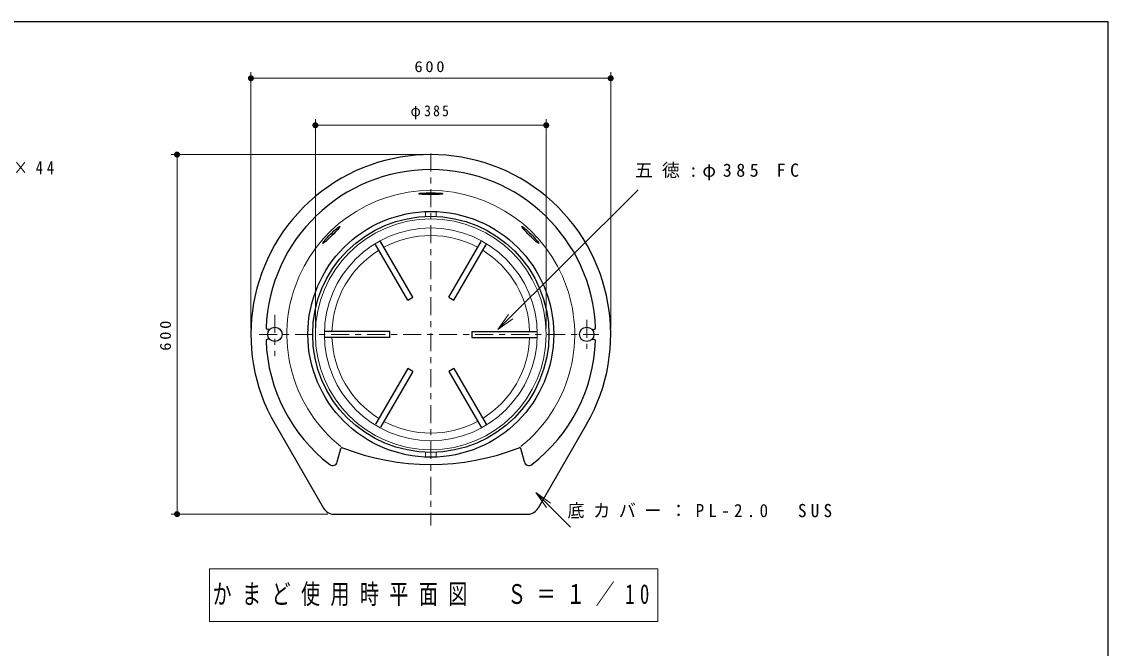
# Model space of a CAD drawing. Units: millimetres on the paper, scale 1:10. Extents: x -365 to 0, y 0 to 257.
# Drawn here: x -181.2 to 0, y 152.4 to 257 of the extents above; entities that cross this region are included whole.
import ezdxf

# ---------------------------------------------------------------- set-up
doc = ezdxf.new("R2010")
doc.units = ezdxf.units.MM
doc.linetypes.add('USER2', pattern=[6, 3, -1, 1, -1])
doc.layers.add('1_10', color=7, linetype='Continuous', lineweight=25)
doc.layers.add('NAKAMURA図枠', color=7, linetype='Continuous', lineweight=13)
doc.styles.add('ＭＳ ゴシック', font='')
doc.styles.get('ＭＳ ゴシック').set_extended_font_data('MS Gothic')

# ---------------------------------------------------------------- blocks, each defined once
blk = doc.blocks.new('filled_dot')
at = {"color": 0, "linetype": 'Continuous', "lineweight": -2, "const_width": 1.25}
blk.add_lwpolyline([(-0.625, 0, 1), (0.625, 0, 1)], format="xyb", close=True, dxfattribs=at)
blk = doc.blocks.new('open_arrow')
at = {"color": 0, "linetype": 'Continuous', "lineweight": -2}
blk.add_lwpolyline([(7.5, 1.25), (0, 0), (7.5, -1.25)], dxfattribs=at)

msp = doc.modelspace()

# ---------------------------------------------------------------- linework, layer by layer
at = {"layer": '1_10', "lineweight": 13}
for p, q in [((-142.973, 205.832), (-142.973, 248.562)), ((-82.973, 205.832), (-82.973, 248.562)), ((-142.973, 247.562), (-82.973, 247.562)), ((-132.223, 205.832), (-132.223, 240.725)), ((-132.223, 239.725), (-93.723, 239.725)), ((-93.723, 205.832), (-93.723, 240.725)), ((-113.973, 234.832), (-156.293, 234.832)), ((-155.293, 174.832), (-155.293, 234.832)), ((-101.781, 205.661), (-78.408, 228.933)), ((-113.873, 224.511), (-113.873, 225.312)), ((-112.073, 224.511), (-112.073, 225.312)), ((-113.873, 185.153), (-113.873, 184.352)), ((-112.073, 185.153), (-112.073, 184.352)), ((-95.47, 178.43), (-89.693, 172.653)), ((-130.138, 174.832), (-156.293, 174.832)), ((-149.906, 165.709), (-149.906, 156.909)), ((-75.106, 165.709), (-149.906, 165.709)), ((-75.106, 156.909), (-75.106, 165.709)), ((-149.906, 156.909), (-75.106, 156.909))]:
    msp.add_line(p, q, dxfattribs=at)
at = {"layer": '1_10', "linetype": 'USER2', "lineweight": 13}
for p, q in [((-112.973, 235.03), (-112.973, 172.92)), ((-138.973, 208.075), (-138.973, 201.198)), ((-86.973, 207.26), (-86.973, 202.419)), ((-141.585, 204.832), (-84.981, 204.832))]:
    msp.add_line(p, q, dxfattribs=at)
at = {"layer": '1_10', "color": 3}
for p, q in [((-116.831, 210.514), (-122.21, 219.832)), ((-115.965, 211.014), (-121.344, 220.332)), ((-109.981, 211.014), (-104.601, 220.332)), ((-109.115, 210.514), (-103.735, 219.832)), ((-116.831, 210.514), (-115.965, 211.014)), ((-109.981, 211.014), (-109.115, 210.514)), ((-139.84, 205.661), (-140.269, 205.698)), ((-119.823, 205.332), (-130.582, 205.332)), ((-119.823, 204.332), (-119.823, 205.332)), ((-106.123, 205.332), (-106.123, 204.332)), ((-106.123, 205.332), (-95.364, 205.332)), ((-86.105, 205.661), (-85.676, 205.698)), ((-139.84, 204.003), (-140.269, 203.966)), ((-119.823, 204.332), (-130.582, 204.332)), ((-106.123, 204.332), (-95.364, 204.332)), ((-86.105, 204.003), (-85.676, 203.966)), ((-116.831, 199.15), (-122.21, 189.832)), ((-115.965, 198.65), (-121.344, 189.332)), ((-115.965, 198.65), (-116.831, 199.15)), ((-109.115, 199.15), (-109.981, 198.65)), ((-109.981, 198.65), (-104.601, 189.332)), ((-109.115, 199.15), (-103.735, 189.832)), ((-138.953, 189.832), (-130.87, 175.832)), ((-86.992, 189.832), (-95.075, 175.832)), ((-128.574, 183.535), (-127.972, 185.783)), ((-97.371, 183.535), (-97.973, 185.783)), ((-129.138, 174.832), (-96.807, 174.832))]:
    msp.add_line(p, q, dxfattribs=at)
for centre, radius in [((-112.973, 204.832), 20.5), ((-112.973, 204.832), 19.7), ((-138.973, 204.832), 1.2), ((-86.973, 204.832), 1.2)]:
    msp.add_circle(centre, radius, dxfattribs=at)
at = {"layer": '1_10', "lineweight": 13}
for radius in [19.25, 17.75]:
    msp.add_circle((-112.973, 204.832), radius, dxfattribs=at)
at = {"layer": '1_10', "color": 3}
for centre, radius, start, end in [((-112.973, 204.832), 30, 330, 210), ((-112.973, 204.832), 27.5, 2.23687, 177.76313), ((-140.252, 205.898), 0.2, 177.76313, 265), ((-85.693, 205.898), 0.2, 275, 2.23687), ((-140.252, 203.766), 0.2, 95, 182.23688), ((-112.973, 204.832), 27.5, 182.23687, 232.17394), ((-112.973, 204.832), 27.5, 307.82607, 357.76313), ((-85.693, 203.766), 0.2, 357.76312, 85), ((-127.779, 185.731), 0.2, 68.49173, 164.99999), ((-112.973, 223.303), 40.184, 248.49173, 291.50827), ((-98.167, 185.731), 0.2, 15, 111.50827), ((-129.347, 183.742), 0.8, 232.17394, 345), ((-96.598, 183.742), 0.8, 195.00001, 307.82607), ((-129.138, 176.832), 2, 210, 270), ((-96.807, 176.832), 2, 270, 330)]:
    msp.add_arc(centre, radius, start, end, dxfattribs=at)
at = {"layer": '1_10', "lineweight": 13}
for radius, start, end in [(24, 308.68219, 231.31782), (16.49, 61.73755, 118.26244), (16.49, 121.73756, 178.26245), (16.49, 1.73756, 58.26244), (16.49, 181.73755, 238.26244), (16.49, 301.73756, 358.26244), (16.49, 241.73756, 298.26245)]:
    msp.add_arc((-112.973, 204.832), radius, start, end, dxfattribs=at)
at = {"layer": '1_10', "color": 3}
for centre, major_axis, ratio in [((-112.973, 228.302), (-2, 0), 0.079674), ((-129.568, 221.428), (-1.414, -1.414), 0.079666), ((-96.377, 221.428), (-1.414, 1.414), 0.079668)]:
    msp.add_ellipse(centre, major_axis=major_axis, ratio=ratio, dxfattribs=at)
at = {"layer": 'NAKAMURA図枠', "color": 20, "lineweight": 25}
for p, q in [((0, 257), (-365, 257)), ((0, 0), (0, 257))]:
    msp.add_line(p, q, dxfattribs=at)

# ---------------------------------------------------------------- block references
at = {"layer": '1_10', "lineweight": 13, "xscale": 0.4, "yscale": 0.4}
for p in [(-142.973, 247.562), (-132.223, 239.725)]:
    msp.add_blockref('filled_dot', p, dxfattribs=at)
for name, p, rotation in [('filled_dot', (-82.973, 247.562), 180), ('filled_dot', (-93.723, 239.725), 180), ('filled_dot', (-155.293, 234.832), 270), ('open_arrow', (-101.781, 205.661), 44.9), ('open_arrow', (-95.47, 178.43), 315), ('filled_dot', (-155.293, 174.832), 90)]:
    msp.add_blockref(name, p, dxfattribs=dict(at, rotation=rotation))

# ---------------------------------------------------------------- texts
at = {"layer": '1_10', "style": 'ＭＳ ゴシック'}
for s, insert, char_height, attachment_point in [('\\T1.33;\\W1.1;600', (-112.973, 248.562), 1.833, 8), ('\\T1.33;\\W0.9;φ385', (-112.973, 240.725), 1.833, 8), ('\\T1.55;\\W0.8;座板：ヒノキ\u300094×44', (-212.31, 232.532), 2.199, 4), ('\\T1.5;五徳:φ385\\~FC', (-78.936, 231.933), 2.199, 4), ('\\T1.5;\\W0.95;底カバー：PL-2.0\u3000SUS', (-90.181, 175.303), 2.199, 4), ('\\T1.56;\\W0.7;かまど使用時平面図\u3000Ｓ＝１／10', (-112.506, 161.309), 3.299, 5)]:
    msp.add_mtext(s, dxfattribs=dict(at, insert=insert, char_height=char_height, attachment_point=attachment_point))
at = {"layer": '1_10', "insert": (-156.293, 204.832), "char_height": 1.833, "attachment_point": 8, "rotation": 90, "style": 'ＭＳ ゴシック'}
msp.add_mtext('\\T1.33;\\W1.1;600', dxfattribs=at)

doc.saveas('drawing.dxf')
